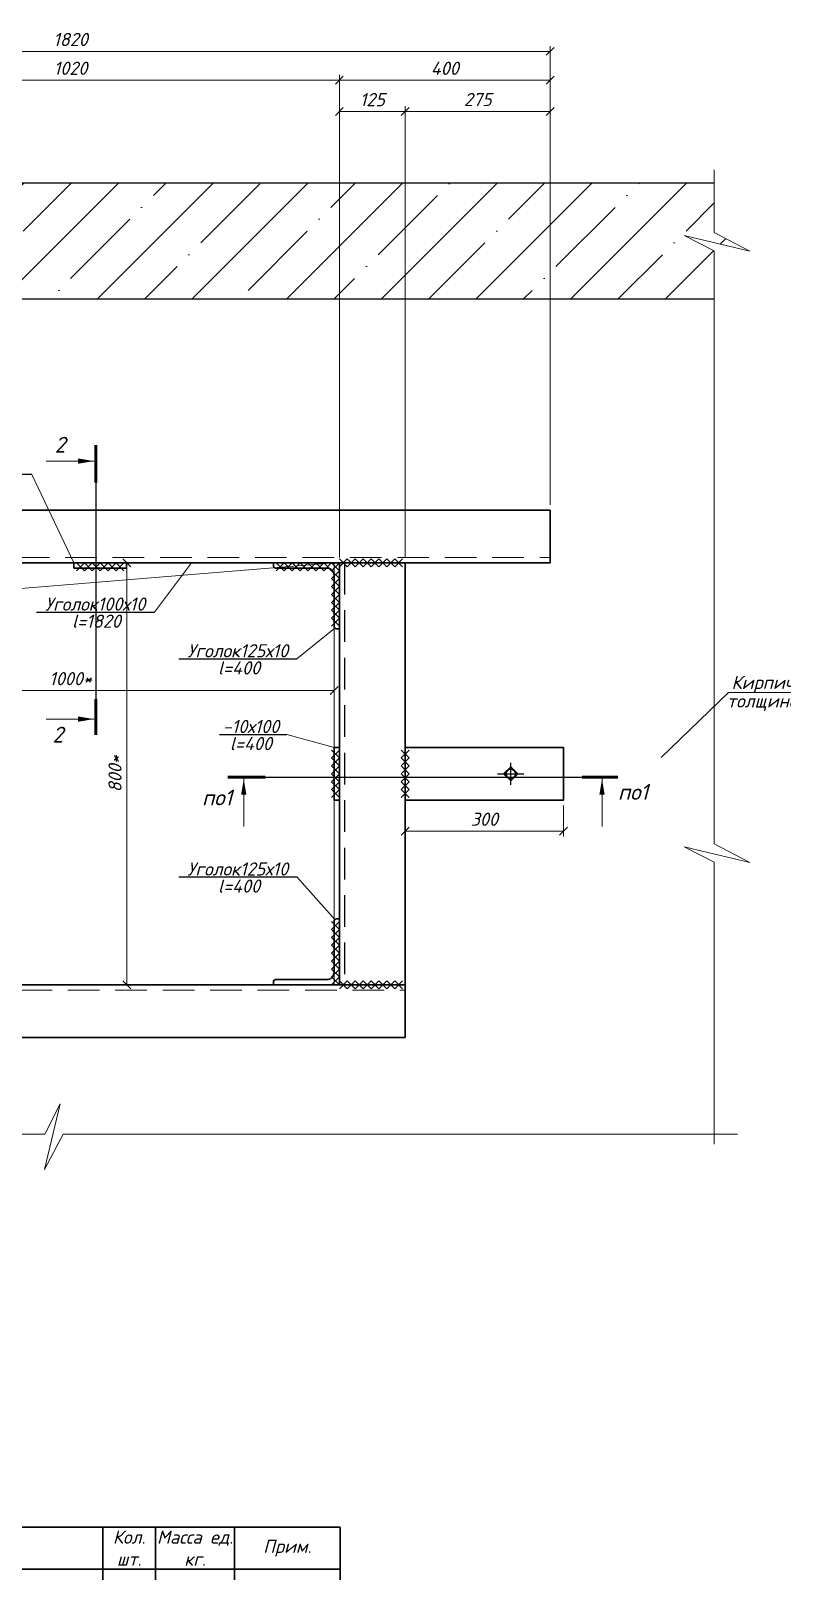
# Model space of a CAD drawing. Header units: millimetres. Extents: x 10124 to 8132345, y -95635 to 1386204.
# Drawn here: x 125392 to 126818, y 19865 to 22785 of the extents above; entities that cross this region are included whole.
import ezdxf
from ezdxf.enums import TextEntityAlignment as Align

# ---------------------------------------------------------------- set-up
doc = ezdxf.new("R2010")
doc.units = ezdxf.units.MM
doc.linetypes.add('Пунктир 2мм', pattern=[3, 2, -1])
doc.layers.get('DEFPOINTS').update_dxf_attribs({"color": 1})
for name, color, linetype, lineweight in [('013', 7, 'Continuous', 13), ('030', 7, 'Continuous', 30), ('Размер', 140, 'Continuous', 13), ('Разрезы', 54, 'Continuous', 20)]:
    doc.layers.add(name, color=color, linetype=linetype, lineweight=lineweight)
doc.styles.add('10', font='isocpeui.ttf', dxfattribs={"height": 25})
doc.styles.add('100', font='isocpeui.ttf', dxfattribs={"height": 250})
doc.dimstyles.new('10', dxfattribs={"dimtxt": 37.5, "dimasz": 15, "dimexe": 10, "dimexo": 10, "dimgap": 10, "dimtad": 1, "dimtxsty": '10', "dimblk": 'OBLIQUE', "dimcen": 2.5, "dimadec": 0, "dimazin": 0, "dimtfac": 1, "dimtmove": 0, "dimatfit": 3, "dimfxl": 1, "dimlwd": 15, "dimlwe": 15, "dimarcsym": 0})

# ---------------------------------------------------------------- blocks, each defined once
blk = doc.blocks.new('_OBLIQUE')
at = {"color": 0, "linetype": 'ByBlock'}
blk.add_line((-0.5, -0.5), (0.5, 0.5), dxfattribs=at)
blk = doc.blocks.new('*D795')
at = {"color": 0, "lineweight": 15, "ltscale": 100, "transparency": 16777216}
for p, q in [((124957.7, 22286.4), (124957.7, 22701.2)), ((124957.7, 22691.2), (125977.7, 22691.2)), ((125977.7, 21786.4), (125977.7, 22701.2))]:
    blk.add_line(p, q, dxfattribs=at)
at = {"layer": 'DEFPOINTS', "color": 0, "ltscale": 100, "transparency": 16777216}
for p in [(125977.7, 22691.2), (124957.7, 22276.4), (125977.7, 21776.4)]:
    blk.add_point(p, dxfattribs=at)
at = {"color": 0, "lineweight": 15, "ltscale": 100, "transparency": 16777216, "xscale": 15, "yscale": 15, "zscale": 15, "rotation": 180}
blk.add_blockref('_OBLIQUE', (124957.7, 22691.2), dxfattribs=at)
at = {"color": 0, "lineweight": 15, "ltscale": 100, "transparency": 16777216, "xscale": 15, "yscale": 15, "zscale": 15}
blk.add_blockref('_OBLIQUE', (125977.7, 22691.2), dxfattribs=at)
at = {"color": 0, "ltscale": 100, "transparency": 16777216, "insert": (125467.7, 22713.7), "char_height": 25, "attachment_point": 5, "style": '10'}
blk.add_mtext('1020', dxfattribs=at)
blk = doc.blocks.new('*D810')
at = {"color": 0, "lineweight": 15, "ltscale": 100, "transparency": 16777216}
for p, q in [((125977.7, 21786.4), (125977.7, 22641.8)), ((125977.7, 22631.8), (126102.7, 22631.8)), ((126102.7, 21786.4), (126102.7, 22641.8))]:
    blk.add_line(p, q, dxfattribs=at)
at = {"layer": 'DEFPOINTS', "color": 0, "ltscale": 100, "transparency": 16777216}
for p in [(126102.7, 22631.8), (125977.7, 21776.4), (126102.7, 21776.4)]:
    blk.add_point(p, dxfattribs=at)
at = {"color": 0, "lineweight": 15, "ltscale": 100, "transparency": 16777216, "xscale": 15, "yscale": 15, "zscale": 15, "rotation": 180}
blk.add_blockref('_OBLIQUE', (125977.7, 22631.8), dxfattribs=at)
at = {"color": 0, "lineweight": 15, "ltscale": 100, "transparency": 16777216, "xscale": 15, "yscale": 15, "zscale": 15}
blk.add_blockref('_OBLIQUE', (126102.7, 22631.8), dxfattribs=at)
at = {"color": 0, "ltscale": 100, "transparency": 16777216, "insert": (126040.2, 22654.3), "char_height": 25, "attachment_point": 5, "style": '10'}
blk.add_mtext('125', dxfattribs=at)
blk = doc.blocks.new('*U780')
blk.add_lwpolyline([(-34.5, 90.5), (-29.1, 90.5, -0.414214), (-24.5, 85.9), (-24.5, -10.5, 0.414214), (-10.5, -24.5), (85.9, -24.5, -0.414214), (90.5, -29.1), (90.5, -34.5), (-34.5, -34.5)], format="xyb", close=True)
blk = doc.blocks.new('*D821')
at = {"color": 0, "lineweight": 15, "ltscale": 100, "transparency": 16777216}
for p, q in [((125463.4, 21776.4), (125584.6, 21776.4)), ((125574.6, 21776.4), (125574.6, 20976.4)), ((125435.1, 20976.4), (125584.6, 20976.4))]:
    blk.add_line(p, q, dxfattribs=at)
at = {"layer": 'DEFPOINTS', "color": 0, "ltscale": 100, "transparency": 16777216}
for p in [(125453.4, 21776.4), (125425.1, 20976.4), (125574.6, 20976.4)]:
    blk.add_point(p, dxfattribs=at)
at = {"color": 0, "lineweight": 15, "ltscale": 100, "transparency": 16777216, "xscale": 15, "yscale": 15, "zscale": 15}
for p, rotation in [((125574.6, 21776.4), 90), ((125574.6, 20976.4), 270)]:
    blk.add_blockref('_OBLIQUE', p, dxfattribs=dict(at, rotation=rotation))
at = {"color": 0, "ltscale": 100, "transparency": 16777216, "insert": (125552.1, 21376.4), "char_height": 25, "attachment_point": 5, "rotation": 90, "style": '10'}
blk.add_mtext('800*', dxfattribs=at)
blk = doc.blocks.new('*U776')
blk.add_lwpolyline([(-34.5, 90.5), (-29.1, 90.5, -0.414214), (-24.5, 85.9), (-24.5, -10.5, 0.414214), (-10.5, -24.5), (85.9, -24.5, -0.414214), (90.5, -29.1), (90.5, -34.5), (-34.5, -34.5)], format="xyb", close=True)
blk = doc.blocks.new('*U1186')
at = {"layer": 'DEFPOINTS'}
blk.add_line((0, 0), (60.13, 0), dxfattribs=at)
at = {"layer": 'Разрезы', "color": 0}
for p, q in [((-4.07, 0.35), (-4.07, 9.4)), ((63.88, 0.35), (63.88, 9.4))]:
    blk.add_line(p, q, dxfattribs=at)
at = {"layer": 'Разрезы', "color": 0, "lineweight": 60}
for p, q in [((-7.07, 0), (0, 0)), ((66.88, 0), (60.13, 0))]:
    blk.add_line(p, q, dxfattribs=at)
at = {"layer": 'Разрезы', "color": 0}
for points in [[(-4.07, 0.35), (-3.57, 3.35), (-4.57, 3.35)], [(63.88, 0.35), (63.38, 3.35), (64.39, 3.35)]]:
    blk.add_solid(points, dxfattribs=at)
at = {"layer": 'Разрезы', "color": 0, "style": '100'}
for tag, p in [('1', (-9.12, 3.88)), ('2', (69.78, 2.82))]:
    blk.add_attdef(tag, text='', height=3, dxfattribs=at).set_placement(p, align=Align.MIDDLE_CENTER)
blk = doc.blocks.new('*D803')
at = {"color": 0, "lineweight": 15, "ltscale": 100, "transparency": 16777216}
for p, q in [((126102.7, 21316.4), (126102.7, 21257.9)), ((126402.7, 21316.4), (126402.7, 21257.9)), ((126102.7, 21267.9), (126402.7, 21267.9))]:
    blk.add_line(p, q, dxfattribs=at)
at = {"layer": 'DEFPOINTS', "color": 0, "ltscale": 100, "transparency": 16777216}
for p in [(126102.7, 21326.4), (126402.7, 21326.4), (126402.7, 21267.9)]:
    blk.add_point(p, dxfattribs=at)
at = {"color": 0, "lineweight": 15, "ltscale": 100, "transparency": 16777216, "xscale": 15, "yscale": 15, "zscale": 15, "rotation": 180}
blk.add_blockref('_OBLIQUE', (126102.7, 21267.9), dxfattribs=at)
at = {"color": 0, "lineweight": 15, "ltscale": 100, "transparency": 16777216, "xscale": 15, "yscale": 15, "zscale": 15}
blk.add_blockref('_OBLIQUE', (126402.7, 21267.9), dxfattribs=at)
at = {"color": 0, "ltscale": 100, "transparency": 16777216, "insert": (126252.7, 21290.4), "char_height": 25, "attachment_point": 5, "style": '10'}
blk.add_mtext('300', dxfattribs=at)
blk = doc.blocks.new('*U1338')
at = {"layer": 'DEFPOINTS'}
blk.add_line((0, 0), (41.08, 0), dxfattribs=at)
at = {"layer": 'Разрезы', "color": 0}
for p, q in [((-4.07, 0.35), (-4.07, 9.4)), ((44.83, 0.35), (44.83, 9.4))]:
    blk.add_line(p, q, dxfattribs=at)
at = {"layer": 'Разрезы', "color": 0, "lineweight": 60}
for p, q in [((-7.07, 0), (0, 0)), ((47.83, 0), (41.08, 0))]:
    blk.add_line(p, q, dxfattribs=at)
at = {"layer": 'Разрезы', "color": 0}
for points in [[(-4.07, 0.35), (-3.57, 3.35), (-4.57, 3.35)], [(44.83, 0.35), (44.33, 3.35), (45.34, 3.35)]]:
    blk.add_solid(points, dxfattribs=at)
at = {"layer": 'Разрезы', "color": 0, "style": '100'}
for tag, p in [('1', (-7.17, 6.76)), ('2', (47.78, 7.19))]:
    blk.add_attdef(tag, text='', height=3, dxfattribs=at).set_placement(p, align=Align.MIDDLE_CENTER)
blk = doc.blocks.new('*D837')
at = {"layer": '013', "color": 0, "lineweight": 15, "ltscale": 100, "transparency": 16777216}
for p, q in [((124557.7, 22286.4), (124557.7, 22755.8)), ((124557.7, 22745.8), (126377.7, 22745.8)), ((126377.7, 21886.4), (126377.7, 22755.8))]:
    blk.add_line(p, q, dxfattribs=at)
at = {"layer": 'DEFPOINTS', "color": 0, "ltscale": 100, "transparency": 16777216}
for p in [(126377.7, 22745.8), (124557.7, 22276.4), (126377.7, 21876.4)]:
    blk.add_point(p, dxfattribs=at)
at = {"layer": '013', "color": 0, "lineweight": 15, "ltscale": 100, "transparency": 16777216, "xscale": 15, "yscale": 15, "zscale": 15, "rotation": 180}
blk.add_blockref('_OBLIQUE', (124557.7, 22745.8), dxfattribs=at)
at = {"layer": '013', "color": 0, "lineweight": 15, "ltscale": 100, "transparency": 16777216, "xscale": 15, "yscale": 15, "zscale": 15}
blk.add_blockref('_OBLIQUE', (126377.7, 22745.8), dxfattribs=at)
at = {"layer": '013', "color": 0, "ltscale": 100, "transparency": 16777216, "insert": (125467.7, 22768.3), "char_height": 25, "attachment_point": 5, "style": '10'}
blk.add_mtext('1820', dxfattribs=at)
blk = doc.blocks.new('*T809')
at = {"layer": '013', "color": 0, "linetype": 'ByBlock', "lineweight": 30, "ltscale": 100, "transparency": 16777216}
for p, q in [((0, 0), (1850, 0)), ((0, 0), (0, -640)), ((150, 0), (150, -640)), ((750, 0), (750, -640)), ((1400, 0), (1400, -640)), ((1500, 0), (1500, -80)), ((1650, 0), (1650, -80)), ((1850, 0), (1850, -80)), ((0, -80), (1850, -80)), ((1500, -80), (1500, -640)), ((1650, -80), (1650, -640)), ((1850, -80), (1850, -640)), ((0, -160), (1400, -160)), ((1400, -160), (1500, -160)), ((1500, -160), (1650, -160)), ((1650, -160), (1850, -160)), ((0, -240), (1400, -240)), ((1400, -240), (1500, -240)), ((1500, -240), (1650, -240)), ((1650, -240), (1850, -240)), ((0, -320), (1400, -320)), ((1400, -320), (1500, -320)), ((1500, -320), (1650, -320)), ((1650, -320), (1850, -320)), ((0, -400), (1400, -400)), ((1400, -400), (1500, -400)), ((1500, -400), (1650, -400)), ((1650, -400), (1850, -400)), ((0, -480), (1400, -480)), ((1400, -480), (1500, -480)), ((1500, -480), (1650, -480)), ((1650, -480), (1850, -480)), ((0, -560), (1400, -560)), ((1400, -560), (1500, -560)), ((1500, -560), (1650, -560)), ((1650, -560), (1850, -560)), ((0, -640), (1400, -640)), ((1400, -640), (1500, -640)), ((1500, -640), (1650, -640)), ((1650, -640), (1850, -640))]:
    blk.add_line(p, q, dxfattribs=at)
at = {"layer": '013', "color": 0, "lineweight": 30, "ltscale": 100, "transparency": 16777216, "char_height": 25, "attachment_point": 5, "style": '100'}
for s, insert, width in [('Поз.', (75, -40), 149.7), ('Обозначение', (450, -40), 599.7), ('Наименование', (1075, -40), 649.7), ('Кол. шт.', (1450, -40), 99.7), ('Масса ед. кг.', (1575, -40), 149.7), ('Прим.', (1750, -40), 199.7), ('L125х10', (75, -120), 149.7), ('L125х10', (75, -200), 149.7), ('L125х10', (75, -280), 149.7), ('L125х10', (75, -360), 149.7), ('-10х100', (75, -440), 149.7), ('-10х100', (75, -520), 149.7)]:
    blk.add_mtext(s, dxfattribs=dict(at, insert=insert, width=width))
at = {"layer": '013', "color": 140, "lineweight": 30, "ltscale": 100, "transparency": 16777216, "attachment_point": 5, "style": '100'}
for s, insert, char_height, width in [('2', (1450, -120), 24, 70), ('34.77', (1575, -120), 25, 120), ('69.54', (1750, -120), 25, 170), ('4', (1450, -200), 24, 70), ('7.64', (1575, -200), 25, 120), ('30.56', (1750, -200), 25, 170), ('4', (1450, -280), 24, 70), ('15.28', (1575, -280), 25, 120), ('61.12', (1750, -280), 25, 170), ('2', (1450, -360), 24, 70), ('24.26', (1575, -360), 25, 120), ('48.52', (1750, -360), 25, 170), ('4', (1450, -440), 24, 70), ('2.36', (1575, -440), 25, 120), ('9.44', (1750, -440), 25, 170), ('3', (1450, -520), 24, 70), ('3.14', (1575, -520), 25, 120), ('9.42', (1750, -520), 25, 170), ('4', (1450, -600), 24, 70)]:
    blk.add_mtext(s, dxfattribs=dict(at, insert=insert, char_height=char_height, width=width))
blk = doc.blocks.new('*D1161')
at = {"color": 0, "lineweight": 15, "ltscale": 100, "transparency": 16777216}
for p, q in [((125977.7, 21786.4), (125977.7, 22701.2)), ((125977.7, 22691.2), (126377.7, 22691.2)), ((126377.7, 21886.4), (126377.7, 22701.2))]:
    blk.add_line(p, q, dxfattribs=at)
at = {"layer": 'DEFPOINTS', "color": 0, "ltscale": 100, "transparency": 16777216}
for p in [(126377.7, 22691.2), (126377.7, 21876.4), (125977.7, 21776.4)]:
    blk.add_point(p, dxfattribs=at)
at = {"color": 0, "lineweight": 15, "ltscale": 100, "transparency": 16777216, "xscale": 15, "yscale": 15, "zscale": 15, "rotation": 180}
blk.add_blockref('_OBLIQUE', (125977.7, 22691.2), dxfattribs=at)
at = {"color": 0, "lineweight": 15, "ltscale": 100, "transparency": 16777216, "xscale": 15, "yscale": 15, "zscale": 15}
blk.add_blockref('_OBLIQUE', (126377.7, 22691.2), dxfattribs=at)
at = {"color": 0, "ltscale": 100, "transparency": 16777216, "insert": (126177.7, 22713.7), "char_height": 25, "attachment_point": 5, "style": '10'}
blk.add_mtext('400', dxfattribs=at)
blk = doc.blocks.new('*D1162')
at = {"color": 0, "lineweight": 15, "ltscale": 100, "transparency": 16777216}
for p, q in [((126102.7, 21786.4), (126102.7, 22641.8)), ((126102.7, 22631.8), (126377.7, 22631.8)), ((126377.7, 21886.4), (126377.7, 22641.8))]:
    blk.add_line(p, q, dxfattribs=at)
at = {"layer": 'DEFPOINTS', "color": 0, "ltscale": 100, "transparency": 16777216}
for p in [(126377.7, 22631.8), (126377.7, 21876.4), (126102.7, 21776.4)]:
    blk.add_point(p, dxfattribs=at)
at = {"color": 0, "lineweight": 15, "ltscale": 100, "transparency": 16777216, "xscale": 15, "yscale": 15, "zscale": 15, "rotation": 180}
blk.add_blockref('_OBLIQUE', (126102.7, 22631.8), dxfattribs=at)
at = {"color": 0, "lineweight": 15, "ltscale": 100, "transparency": 16777216, "xscale": 15, "yscale": 15, "zscale": 15}
blk.add_blockref('_OBLIQUE', (126377.7, 22631.8), dxfattribs=at)
at = {"color": 0, "ltscale": 100, "transparency": 16777216, "insert": (126240.2, 22654.5), "char_height": 25, "attachment_point": 5, "style": '10'}
blk.add_mtext('275', dxfattribs=at)
blk = doc.blocks.new('*D1188')
at = {"color": 0, "lineweight": 15, "ltscale": 100, "transparency": 16777216}
for p, q in [((124967.7, 21598.2), (124967.7, 21524.3)), ((125967.7, 21598.2), (125967.7, 21524.3)), ((124967.7, 21534.3), (125967.7, 21534.3))]:
    blk.add_line(p, q, dxfattribs=at)
at = {"layer": 'DEFPOINTS', "color": 0, "ltscale": 100, "transparency": 16777216}
for p in [(124967.7, 21608.2), (125967.7, 21608.2), (125967.7, 21534.3)]:
    blk.add_point(p, dxfattribs=at)
at = {"color": 0, "lineweight": 15, "ltscale": 100, "transparency": 16777216, "xscale": 15, "yscale": 15, "zscale": 15, "rotation": 180}
blk.add_blockref('_OBLIQUE', (124967.7, 21534.3), dxfattribs=at)
at = {"color": 0, "lineweight": 15, "ltscale": 100, "transparency": 16777216, "xscale": 15, "yscale": 15, "zscale": 15}
blk.add_blockref('_OBLIQUE', (125967.7, 21534.3), dxfattribs=at)
at = {"color": 0, "ltscale": 100, "transparency": 16777216, "insert": (125467.7, 21556.8), "char_height": 25, "attachment_point": 5, "style": '10'}
blk.add_mtext('1000*', dxfattribs=at)

msp = doc.modelspace()

# ---------------------------------------------------------------- hatches: boundary and pattern name
at = {"layer": '013', "ltscale": 100}
h = msp.add_hatch(dxfattribs=at)
h.set_pattern_fill('ANSI35', color=256, scale=20)
h.set_pattern_definition([(45, (14269.73, -7072.69), (-89.80256, 89.80256), []), (45, (14359.53, -7072.69), (-89.80256, 89.80256), [158.75, -31.75, 0, -31.75])])
h.paths.add_polyline_path([(126688.679, 22276.431), (126688.679, 22367.709), (126631.387, 22396.745), (126755.919, 22366.833), (126688.679, 22402.73), (126688.679, 22496.431), (124467.735, 22496.431), (124467.735, 22402.73), (124534.975, 22366.833), (124410.443, 22396.745), (124467.735, 22367.709), (124467.735, 22276.431)])

# ---------------------------------------------------------------- linework, layer by layer
at = {"ltscale": 100}
for p, q in [((124467.735, 22496.431), (126688.679, 22496.431)), ((124467.735, 22276.431), (126688.679, 22276.431)), ((125394.126, 21943.993), (125266.235, 21943.993)), ((125992.686, 21768.931), (125977.686, 21783.931)), ((125977.686, 21768.931), (125992.686, 21783.931)), ((126007.686, 21768.931), (125992.686, 21783.931)), ((125992.686, 21768.931), (126007.686, 21783.931)), ((126022.686, 21768.931), (126007.686, 21783.931)), ((126007.686, 21768.931), (126022.686, 21783.931)), ((126037.686, 21768.931), (126022.686, 21783.931)), ((126022.686, 21768.931), (126037.686, 21783.931)), ((126052.686, 21768.931), (126037.686, 21783.931)), ((126037.686, 21768.931), (126052.686, 21783.931)), ((126067.686, 21768.931), (126052.686, 21783.931)), ((126052.686, 21768.931), (126067.686, 21783.931)), ((126082.686, 21768.931), (126067.686, 21783.931)), ((126067.686, 21768.931), (126082.686, 21783.931)), ((126097.686, 21768.931), (126082.686, 21783.931)), ((126082.686, 21768.931), (126097.686, 21783.931)), ((125479.043, 21761.431), (125494.043, 21776.431)), ((125479.043, 21776.431), (125494.043, 21761.431)), ((125494.043, 21761.431), (125509.043, 21776.431)), ((125494.043, 21776.431), (125509.043, 21761.431)), ((125509.043, 21761.431), (125524.043, 21776.431)), ((125509.043, 21776.431), (125524.043, 21761.431)), ((125524.043, 21761.431), (125539.043, 21776.431)), ((125524.043, 21776.431), (125539.043, 21761.431)), ((125539.043, 21761.431), (125554.043, 21776.431)), ((125539.043, 21776.431), (125554.043, 21761.431)), ((125554.043, 21761.431), (125569.043, 21776.431)), ((125554.043, 21776.431), (125569.043, 21761.431)), ((125873.066, 21761.051), (125858.066, 21776.051)), ((125858.066, 21761.051), (125873.066, 21776.051)), ((125888.066, 21761.051), (125873.066, 21776.051)), ((125873.066, 21761.051), (125888.066, 21776.051)), ((125903.066, 21761.051), (125888.066, 21776.051)), ((125888.066, 21761.051), (125903.066, 21776.051)), ((125918.066, 21761.051), (125903.066, 21776.051)), ((125903.066, 21761.051), (125918.066, 21776.051)), ((125933.066, 21761.051), (125918.066, 21776.051)), ((125918.066, 21761.051), (125933.066, 21776.051)), ((125948.066, 21761.051), (125933.066, 21776.051)), ((125933.066, 21761.051), (125948.066, 21776.051)), ((125963.066, 21761.051), (125948.066, 21776.051)), ((125948.066, 21761.051), (125963.066, 21776.051)), ((125977.686, 21761.431), (125962.686, 21776.431)), ((125962.686, 21761.431), (125977.686, 21776.431)), ((125977.686, 21746.431), (125962.686, 21761.431)), ((125962.686, 21746.431), (125977.686, 21761.431)), ((125977.686, 21731.431), (125962.686, 21746.431)), ((125962.686, 21731.431), (125977.686, 21746.431)), ((125977.686, 21716.431), (125962.686, 21731.431)), ((125962.686, 21716.431), (125977.686, 21731.431)), ((125977.686, 21701.431), (125962.686, 21716.431)), ((125962.686, 21701.431), (125977.686, 21716.431)), ((125977.686, 21686.431), (125962.686, 21701.431)), ((125962.686, 21686.431), (125977.686, 21701.431)), ((125403.003, 21683.118), (125626.744, 21683.118)), ((125977.686, 21671.431), (125962.686, 21686.431)), ((125962.686, 21671.431), (125977.686, 21686.431)), ((125977.686, 21656.431), (125962.686, 21671.431)), ((125962.686, 21656.431), (125977.686, 21671.431)), ((125673.49, 21594.586), (125897.231, 21594.586)), ((125750.053, 21451.122), (125877.944, 21451.122)), ((125977.686, 21406.431), (125962.686, 21421.431)), ((125962.686, 21406.431), (125977.686, 21421.431)), ((125977.686, 21391.431), (125962.686, 21406.431)), ((125962.686, 21391.431), (125977.686, 21406.431)), ((126110.186, 21406.431), (126095.186, 21421.431)), ((126095.186, 21406.431), (126110.186, 21421.431)), ((126110.186, 21391.431), (126095.186, 21406.431)), ((126095.186, 21391.431), (126110.186, 21406.431)), ((125977.686, 21376.431), (125962.686, 21391.431)), ((125962.686, 21376.431), (125977.686, 21391.431)), ((125977.686, 21361.431), (125962.686, 21376.431)), ((125962.686, 21361.431), (125977.686, 21376.431)), ((126110.186, 21376.431), (126095.186, 21391.431)), ((126095.186, 21376.431), (126110.186, 21391.431)), ((126110.186, 21361.431), (126095.186, 21376.431)), ((126095.186, 21361.431), (126110.186, 21376.431)), ((126277.629, 21376.431), (126327.743, 21376.431)), ((126302.686, 21355.567), (126302.686, 21397.295)), ((125977.686, 21346.431), (125962.686, 21361.431)), ((125962.686, 21346.431), (125977.686, 21361.431)), ((125977.686, 21331.431), (125962.686, 21346.431)), ((125962.686, 21331.431), (125977.686, 21346.431)), ((126110.186, 21346.431), (126095.186, 21361.431)), ((126095.186, 21346.431), (126110.186, 21361.431)), ((126110.186, 21331.431), (126095.186, 21346.431)), ((126095.186, 21331.431), (126110.186, 21346.431)), ((125673.49, 21180.994), (125897.231, 21180.994)), ((125977.686, 21081.431), (125962.686, 21096.431)), ((125962.686, 21081.431), (125977.686, 21096.431)), ((125977.686, 21066.431), (125962.686, 21081.431)), ((125962.686, 21066.431), (125977.686, 21081.431)), ((125977.686, 21051.431), (125962.686, 21066.431)), ((125962.686, 21051.431), (125977.686, 21066.431)), ((125977.686, 21036.431), (125962.686, 21051.431)), ((125962.686, 21036.431), (125977.686, 21051.431)), ((125977.686, 21021.431), (125962.686, 21036.431)), ((125962.686, 21021.431), (125977.686, 21036.431)), ((125977.686, 21006.431), (125962.686, 21021.431)), ((125962.686, 21006.431), (125977.686, 21021.431)), ((125977.686, 20991.431), (125962.686, 21006.431)), ((125962.686, 20991.431), (125977.686, 21006.431)), ((125977.686, 20976.431), (125962.686, 20991.431)), ((125962.686, 20976.431), (125977.686, 20991.431)), ((125992.686, 20968.931), (125977.686, 20983.931)), ((125977.686, 20968.931), (125992.686, 20983.931)), ((126007.686, 20968.931), (125992.686, 20983.931)), ((125992.686, 20968.931), (126007.686, 20983.931)), ((126022.686, 20968.931), (126007.686, 20983.931)), ((126007.686, 20968.931), (126022.686, 20983.931)), ((126037.686, 20968.931), (126022.686, 20983.931)), ((126022.686, 20968.931), (126037.686, 20983.931)), ((126052.686, 20968.931), (126037.686, 20983.931)), ((126037.686, 20968.931), (126052.686, 20983.931)), ((126067.686, 20968.931), (126052.686, 20983.931)), ((126052.686, 20968.931), (126067.686, 20983.931)), ((126082.686, 20968.931), (126067.686, 20983.931)), ((126067.686, 20968.931), (126082.686, 20983.931)), ((126097.686, 20968.931), (126082.686, 20983.931)), ((126082.686, 20968.931), (126097.686, 20983.931))]:
    msp.add_line(p, q, dxfattribs=at)
at = {"linetype": 'Пунктир 2мм', "ltscale": 30}
msp.add_line((125987.686, 21776.431), (125987.686, 20976.431), dxfattribs=at)
at = {"layer": '013', "ltscale": 100}
for p, q in [((125474.043, 21776.431), (125394.126, 21943.993)), ((125626.744, 21683.118), (125697.198, 21776.431)), ((125897.231, 21594.586), (125969.033, 21652.778)), ((125967.686, 21426.431), (125877.944, 21451.122)), ((125969.033, 21100.084), (125897.231, 21180.994))]:
    msp.add_line(p, q, dxfattribs=at)
at = {"layer": '013', "linetype": 'Пунктир 2мм', "ltscale": 30}
for p, q in [((124557.686, 21786.431), (126377.686, 21786.431)), ((124832.686, 20966.431), (126102.686, 20966.431))]:
    msp.add_line(p, q, dxfattribs=at)
at = {"layer": '013', "ltscale": 100}
for points in [[(126688.679, 22257.421), (126688.679, 22367.709), (126631.387, 22396.745), (126755.919, 22366.833), (126688.679, 22402.73), (126688.679, 22521.184)], [(126688.679, 20674.642), (126688.679, 21208.951), (126631.387, 21237.987), (126755.919, 21208.075), (126688.679, 21243.972), (126688.679, 22276.431)], [(124957.686, 20976.431), (125072.154, 21702.815), (125967.686, 21776.431)], [(126587.924, 21407.213), (126715.841, 21530.261), (127006.494, 21530.261)], [(124414.48, 20693.387), (125419.083, 20693.387), (125448.119, 20750.678), (125418.207, 20626.147), (125454.104, 20693.387), (126732.745, 20693.387)]]:
    msp.add_lwpolyline(points, dxfattribs=at)
msp.add_lwpolyline([(124967.686, 21776.431), (125967.686, 21776.431), (125967.686, 20976.431), (124967.686, 20976.431)], close=True, dxfattribs=at)
at = {"layer": '030', "ltscale": 100}
for p, q in [((124557.686, 21876.431), (126377.686, 21876.431)), ((126377.686, 21876.431), (126377.686, 21776.431)), ((124557.686, 21776.431), (126377.686, 21776.431)), ((126102.686, 21776.431), (125977.686, 21776.431)), ((124832.686, 20976.431), (126102.686, 20976.431)), ((126102.686, 20976.431), (125977.686, 20976.431)), ((126102.686, 20876.431), (126102.686, 20976.431)), ((124832.686, 20876.431), (126102.686, 20876.431))]:
    msp.add_line(p, q, dxfattribs=at)
for points in [[(125574.043, 21766.431), (125474.043, 21766.431), (125474.043, 21776.431), (125574.043, 21776.431), (125574.043, 21766.431)], [(125977.686, 20976.431), (125977.686, 21776.431)], [(126102.686, 20976.431), (126102.686, 21776.431)], [(125967.686, 21426.431), (125967.686, 21326.431), (125977.686, 21326.431), (125977.686, 21426.431), (125967.686, 21426.431)], [(126102.686, 21426.431), (126402.686, 21426.431), (126402.686, 21326.431), (126102.686, 21326.431), (126102.686, 21426.431)], [(126289.186, 21376.431), (126302.686, 21389.931), (126316.186, 21376.431), (126302.686, 21362.931), (126289.186, 21376.431)]]:
    msp.add_lwpolyline(points, dxfattribs=at)
msp.add_circle((126302.686, 21376.431), 9, dxfattribs=at)

# ---------------------------------------------------------------- block references
msp.add_blockref('*T809', (124128.905, 19948.801))
at = {"layer": '030', "xscale": -1, "rotation": 90}
msp.add_blockref('*U780', (125943.186, 21741.931), dxfattribs=at)
at = {"layer": '030', "xscale": -1}
msp.add_blockref('*U776', (125943.186, 21010.931), dxfattribs=at)
at = {"layer": 'Размер'}
ref = msp.add_blockref('*U1338', (125515.513, 21928.48), dxfattribs=dict(at, xscale=-10, yscale=10, zscale=10, rotation=90))
ref.add_attrib('1', '2', dxfattribs={"layer": 'Разрезы', "color": 0, "height": 30, "style": '100'}).set_placement((125447.912, 22000.221), align=Align.MIDDLE_CENTER)
ref.add_attrib('2', '2', dxfattribs={"layer": 'Разрезы', "color": 0, "height": 30, "style": '100'}).set_placement((125443.618, 21450.698), align=Align.MIDDLE_CENTER)
ref = msp.add_blockref('*U1186', (125837.035, 21370.358), dxfattribs=dict(at, xscale=-10, yscale=10, zscale=10, rotation=180))
ref.add_attrib('1', 'по1', dxfattribs={"layer": 'Разрезы', "color": 0, "height": 30, "style": '100'}).set_placement((125745.843, 21331.596), align=Align.MIDDLE_CENTER)
ref.add_attrib('2', 'по1', dxfattribs={"layer": 'Разрезы', "color": 0, "height": 30, "style": '100'}).set_placement((126534.79, 21342.17), align=Align.MIDDLE_CENTER)

# ---------------------------------------------------------------- texts
at = {"ltscale": 100, "char_height": 25, "attachment_point": 5, "style": '10'}
for s, insert in [('Уголок100х10', (125514.553, 21698.155)), ('l=1820', (125516.96, 21665.781)), ('Уголок125х10', (125785.041, 21609.623)), ('l=400', (125787.448, 21577.248)), ('-10х100', (125809.951, 21466.159)), ('l=400', (125809.951, 21433.784)), ('Уголок125х10', (125785.041, 21196.031)), ('l=400', (125787.448, 21163.656))]:
    msp.add_mtext(s, dxfattribs=dict(at, insert=insert))
at = {"color": 0, "lineweight": 9, "char_height": 25, "width": 2395.44136, "attachment_point": 5, "style": '10'}
for s, insert in [('\\pxi1.23419;Кирпичная стена ', (126841.406, 21546.28)), ('\\pxi1.23419;толщиной 400мм', (126831.718, 21511.212))]:
    msp.add_mtext(s, dxfattribs=dict(at, insert=insert))

# ---------------------------------------------------------------- dimensions: what is measured, and where the dimension line sits
at = {"ltscale": 100}
for base, p1, p2, picture, middle in [((125977.686, 22691.232), (124957.686, 22276.431), (125977.686, 21776.431), '*D795', (125467.686, 22713.732)), ((126377.686, 22691.232), (125977.686, 21776.431), (126377.686, 21876.431), '*D1161', (126177.686, 22713.732)), ((126102.686, 22631.796), (125977.686, 21776.431), (126102.686, 21776.431), '*D810', (126040.186, 22654.296)), ((126377.686, 22631.796), (126102.686, 21776.431), (126377.686, 21876.431), '*D1162', (126240.186, 22654.457)), ((126402.686, 21267.899), (126102.686, 21326.431), (126402.686, 21326.431), '*D803', (126252.686, 21290.399))]:
    dim = msp.add_linear_dim(base=base, p1=p1, p2=p2, dimstyle='10', dxfattribs=at)
    dim.commit()
    dim.dimension.update_dxf_attribs({"geometry": picture, "text_midpoint": middle})
dim = msp.add_linear_dim(base=(125574.639, 20976.431), p1=(125453.447, 21776.431), p2=(125425.131, 20976.431), angle=90, text='800*', dimstyle='10', dxfattribs=at)
dim.commit()
dim.dimension.update_dxf_attribs({"geometry": '*D821', "text_midpoint": (125552.139, 21376.431)})
dim = msp.add_linear_dim(base=(125967.686, 21534.298), p1=(124967.686, 21608.249), p2=(125967.686, 21608.249), text='<>*', dimstyle='10', dxfattribs=at)
dim.commit()
dim.dimension.update_dxf_attribs({"geometry": '*D1188', "text_midpoint": (125467.686, 21556.798)})
at = {"layer": '013', "ltscale": 100}
dim = msp.add_linear_dim(base=(126377.686, 22745.843), p1=(124557.686, 22276.431), p2=(126377.686, 21876.431), dimstyle='10', dxfattribs=at)
dim.commit()
dim.dimension.update_dxf_attribs({"geometry": '*D837', "text_midpoint": (125467.686, 22768.343)})

doc.saveas('drawing.dxf')
